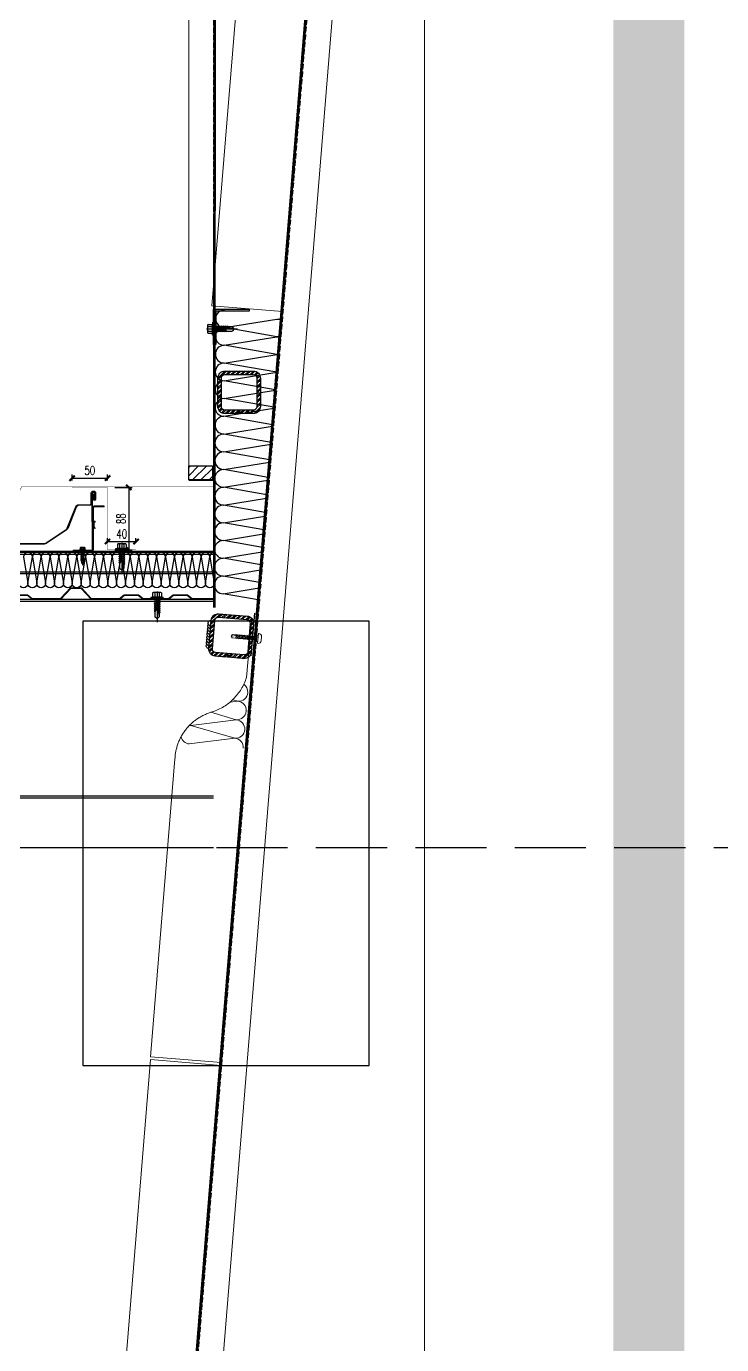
# Model space of a CAD drawing. Extents: x 220580 to 2027826, y -309201 to 71987.
# Drawn here: x 374376 to 375354, y -154280 to -152423 of the extents above; entities that cross this region are included whole.
import ezdxf
from ezdxf.enums import TextEntityAlignment as Align
from ezdxf.xclip import XClip

# ---------------------------------------------------------------- set-up
doc = ezdxf.new("R2010")
doc.units = 0
for name, pattern in [('CENTER', [2, 1.25, -0.25, 0.25, -0.25]), ('DASH', [0.35, 0.25, -0.1]), ('ZN-DASH', [0.35, 0.25, -0.1]), ('ZN-DOT', [0.25, 0, -0.25])]:
    doc.linetypes.add(name, pattern=pattern)
for name, color, linetype in [('!ZN4-配件-11', 11, 'Continuous'), ('!ZN5-钢材断面-2', 2, 'Continuous'), ('!ZN6-层高线-8', 8, 'ZN-DOT'), ('!ZN6-虚线-8', 8, 'ZN-DASH'), ('20剖面图$0$AS-WALL', 40, 'Continuous'), ('3索引', 3, 'Continuous'), ('A-AXIS-DP', 126, 'Continuous'), ('A-LIN-V', 9, 'Continuous'), ('AS-WALL', 40, 'Continuous'), ('BWM', 8, 'Continuous'), ('DIM', 173, 'Continuous'), ('Fill', 8, 'Continuous'), ('pj', 4, 'Continuous'), ('SEAMLOK75 - SHEET', 6, 'Continuous'), ('V900型压型底板', 190, 'Continuous'), ('ZX', 240, 'CENTER'), ('焊缝', 8, 'Continuous'), ('紧固件', 40, 'Continuous'), ('虹吸雨水斗', 6, 'Continuous')]:
    doc.layers.add(name, color=color, linetype=linetype)
doc.layers.add('0_INSULATION', color=252, linetype='Continuous', lineweight=9, transparency=0.2)
for name, color, linetype, lineweight in [('0_SCREW RIVET', 4, 'Continuous', 15), ('屋面板', 6, 'Continuous', 13), ('底板', 2, 'Continuous', 13), ('彩钢板', 6, 'Continuous', 15), ('粗', 7, 'Continuous', 50), ('防火岩棉', 252, 'Continuous', 13)]:
    doc.layers.add(name, color=color, linetype=linetype, lineweight=lineweight)
doc.layers.add('@ZN-型材编号（非打印层）', color=8, linetype='Continuous', plot=False)
doc.styles.add('DHTEXT-1', font='ROMANS.shx', dxfattribs={"width": 0.7, "bigfont": 'CHINESE.shx'})
doc.dimstyles.new('ZN200', dxfattribs={"dimscale": 200, "dimtxt": 2.5, "dimasz": 1.5, "dimexe": 1, "dimexo": 2, "dimgap": 0.9, "dimtad": 1, "dimdec": 0, "dimdsep": 46, "dimtxsty": 'DHTEXT-1', "dimblk": 'ARCHTICK', "dimcen": 2.5, "dimclrd": 173, "dimclre": 173, "dimclrt": 7, "dimazin": 2, "dimtfac": 1, "dimtdec": 0, "dimtix": 1, "dimtmove": 2, "dimatfit": 3, "dimfxl": 0, "dimtolj": 1, "dimtzin": 0, "dimarcsym": 0})
doc.dimstyles.new('ZN5', dxfattribs={"dimscale": 5, "dimtxt": 2.5, "dimasz": 1.5, "dimexe": 1, "dimexo": 2, "dimgap": 0.9, "dimtad": 1, "dimdec": 0, "dimdsep": 46, "dimtxsty": 'DHTEXT-1', "dimblk": 'ARCHTICK', "dimcen": 2.5, "dimclrd": 173, "dimclre": 173, "dimclrt": 7, "dimazin": 2, "dimtfac": 1, "dimtdec": 0, "dimtix": 1, "dimtmove": 2, "dimatfit": 3, "dimfxl": 0, "dimtolj": 1, "dimtzin": 0, "dimarcsym": 0})

# ---------------------------------------------------------------- blocks, each defined once
blk = doc.blocks.new('_ArchTick')
at = {"color": 0, "linetype": 'ByBlock', "const_width": 0.4}
blk.add_lwpolyline([(-0.5, -0.5), (0.5, 0.5)], dxfattribs=at)
blk = doc.blocks.new('*D848')
at = {"layer": 'Defpoints', "color": 0, "ltscale": 2, "transparency": 16777216}
for p in [(375182.5, -150779.4), (376072.9, -150779.4), (374411.4, -157079.4)]:
    blk.add_point(p, dxfattribs=at)
at = {"layer": 'DIM', "color": 173, "linetype": 'ByBlock', "lineweight": -2, "ltscale": 2, "transparency": 16777216}
for p, q in [((375582.5, -150779.4), (376272.9, -150779.4)), ((376072.9, -157079.4), (376072.9, -150779.4)), ((374811.4, -157079.4), (376272.9, -157079.4))]:
    blk.add_line(p, q, dxfattribs=at)
at = {"layer": 'DIM', "color": 173, "lineweight": -2, "ltscale": 2, "transparency": 16777216, "xscale": 300, "yscale": 300, "zscale": 300}
for p, rotation in [((376072.9, -150779.4), 90), ((376072.9, -157079.4), 270)]:
    blk.add_blockref('_ArchTick', p, dxfattribs=dict(at, rotation=rotation))
at = {"layer": 'DIM', "color": 7, "ltscale": 2, "transparency": 16777216, "insert": (375642.9, -153929.4), "char_height": 500, "attachment_point": 5, "rotation": 90, "style": 'DHTEXT-1'}
blk.add_mtext('\\A1;6300', dxfattribs=at)
blk = doc.blocks.new('A$C134259d2')
h = blk.add_hatch()
h.set_pattern_fill('ANSI31', color=256, scale=2.574546, style=0)
h.set_pattern_definition([(225, (34466.569, 41955.906), (5.7800201, -5.7800201), [])])
h.paths.add_polyline_path([(193, -2117.9), (226.4, -2117.9), (226.4, -2137.9), (193, -2137.9)])
at = {"layer": '!ZN6-虚线-8', "ltscale": 30}
blk.add_line((228.2, -2137.9), (228.2, -5.5), dxfattribs=at)
blk.add_lwpolyline([(193, -2117.9), (226.4, -2117.9), (226.4, -2137.9), (193, -2137.9)], close=True)
at = {"layer": '屋面板', "color": 8, "const_width": 0.7}
blk.add_lwpolyline([(228, -1756.7), (228, -1855.6)], close=True, dxfattribs=at)
at = {"layer": '彩钢板', "color": 1}
for p, q in [((193, -2137.9), (193, -5.5)), ((229, -2137.9), (229, -5.5)), ((193, -2137.9), (229, -2137.9))]:
    blk.add_line(p, q, dxfattribs=at)
at = {"layer": '防火岩棉', "color": 0, "const_width": 3.75}
blk.add_lwpolyline([(230.4, -6.9), (229, -2318)], dxfattribs=at)
blk = doc.blocks.new('*U1984')
at = {"layer": 'pj'}
for p, q in [((-4.4, 0.5), (-4.4, 0)), ((4.4, 0), (-4.4, 0)), ((-4.1, 0.8), (-3.1, 1)), ((4.1, 0.8), (-4.1, 0.8)), ((-3.1, 3.9), (-3.1, 1)), ((3.1, 1), (-3.1, 1)), ((2.3, 4.2), (-2.3, 4.2)), ((-2, 0.8), (-1.5, 1)), ((-1.5, 3.9), (-1.5, 1)), ((-1.5, 0), (-1.5, -1.6)), ((1.5, 3.9), (1.5, 1)), ((2.2, 0.8), (1.5, 1)), ((1.5, 0), (1.5, -1.1)), ((3.1, 3.9), (3.1, 1)), ((4.1, 0.8), (3.1, 1)), ((4.4, 0.5), (4.4, 0)), ((-2.1, -1.9), (2.1, -1.4)), ((-2.1, -1.9), (-1.5, -1.6)), ((-2.1, -1.9), (-1.5, -2.2)), ((-2.1, -3.3), (2.1, -2.8)), ((-2.1, -3.3), (-1.5, -3)), ((-2.1, -3.3), (-1.5, -3.6)), ((-2.1, -4.7), (2.1, -4.2)), ((-2.1, -4.7), (-1.5, -4.4)), ((-2.1, -4.7), (-1.5, -5)), ((-2.1, -6.1), (2.1, -5.6)), ((-2.1, -6.1), (-1.5, -5.8)), ((-2.1, -6.1), (-1.5, -6.4)), ((-2.1, -7.5), (2.1, -7)), ((-2.1, -7.5), (-1.5, -7.2)), ((-2.1, -7.5), (-1.5, -7.8)), ((-2.1, -8.9), (2.1, -8.4)), ((-2.1, -8.9), (-1.5, -8.6)), ((-2.1, -8.9), (-1.5, -9.2)), ((-2.1, -10.3), (2.1, -9.8)), ((-2.1, -10.3), (-1.5, -10)), ((-2.1, -10.3), (-1.5, -10.6)), ((-2.1, -11.7), (2.1, -11.2)), ((-2.1, -11.7), (-1.5, -11.4)), ((-2.1, -11.7), (-1.5, -12)), ((-2.1, -13.1), (-1.5, -12.8)), ((-2.1, -13.1), (-1.1, -13)), ((-2.1, -13.1), (-1.5, -13.4)), ((-1.5, -1.6), (1.5, -1.1)), ((-1.5, -2.2), (1.5, -1.7)), ((-1.5, -2.2), (-1.5, -3)), ((-1.5, -3), (1.5, -2.5)), ((-1.5, -3.6), (1.5, -3.1)), ((-1.5, -3.6), (-1.5, -4.4)), ((-1.5, -4.4), (1.5, -3.9)), ((-1.5, -5), (1.5, -4.5)), ((-1.5, -5), (-1.5, -5.8)), ((-1.5, -5.8), (1.5, -5.3)), ((-1.5, -6.4), (1.5, -5.9)), ((-1.5, -6.4), (-1.5, -7.2)), ((-1.5, -7.2), (1.5, -6.7)), ((-1.5, -7.8), (1.5, -7.3)), ((-1.5, -7.8), (-1.5, -8.6)), ((-1.5, -8.6), (1.5, -8.1)), ((-1.5, -9.2), (1.5, -8.7)), ((-1.5, -9.2), (-1.5, -10)), ((-1.5, -10), (1.5, -9.5)), ((-1.5, -10.6), (1.5, -10.1)), ((-1.5, -10.6), (-1.5, -11.4)), ((-1.5, -11.4), (1.5, -10.9)), ((-1.5, -12), (1.5, -11.5)), ((-1.5, -12), (-1.5, -12.8)), ((-1.5, -12.8), (-1, -12.7)), ((-1.5, -13.4), (-1.5, -17.2)), ((-1.5, -13.4), (-1.3, -13.4)), ((0, -18.6), (-1.5, -17.2)), ((0, -18.6), (1.5, -17.2)), ((0.6, -12.4), (1.5, -12.3)), ((0.7, -12.8), (2.1, -12.6)), ((0.7, -13), (1.5, -12.9)), ((0.7, -13.8), (1.5, -13.7)), ((0.7, -14.2), (2.1, -14)), ((0.7, -14.4), (1.5, -14.3)), ((1.5, -0.3), (1.5, -1.1)), ((2.1, -1.4), (1.5, -1.1)), ((2.1, -1.4), (1.5, -1.7)), ((1.5, -1.7), (1.5, -2.5)), ((2.1, -2.8), (1.5, -2.5)), ((2.1, -2.8), (1.5, -3.1)), ((1.5, -3.1), (1.5, -3.9)), ((2.1, -4.2), (1.5, -3.9)), ((2.1, -4.2), (1.5, -4.5)), ((1.5, -4.5), (1.5, -5.3)), ((2.1, -5.6), (1.5, -5.3)), ((2.1, -5.6), (1.5, -5.9)), ((1.5, -5.9), (1.5, -6.7)), ((2.1, -7), (1.5, -6.7)), ((2.1, -7), (1.5, -7.3)), ((1.5, -7.3), (1.5, -8.1)), ((2.1, -8.4), (1.5, -8.1)), ((2.1, -8.4), (1.5, -8.7)), ((1.5, -8.7), (1.5, -9.5)), ((2.1, -9.8), (1.5, -9.5)), ((2.1, -9.8), (1.5, -10.1)), ((1.5, -10.1), (1.5, -10.9)), ((2.1, -11.2), (1.5, -10.9)), ((2.1, -11.2), (1.5, -11.5)), ((1.5, -11.5), (1.5, -12.3)), ((2.1, -12.6), (1.5, -12.3)), ((2.1, -12.6), (1.5, -12.9)), ((1.5, -12.9), (1.5, -13.7)), ((2.1, -14), (1.5, -13.7)), ((2.1, -14), (1.5, -14.3)), ((1.5, -14.3), (1.5, -17.2))]:
    blk.add_line(p, q, dxfattribs=at)
blk.add_lwpolyline([(0, -18.6), (0.7, -14.4), (0.7, -12.7, 0.417657), (0.4, -12.4, 0.097062), (-1, -12.7), (-1.5, -13.8)], format="xyb", dxfattribs=at)
for centre, radius, start, end in [((-4.1, 0.5), 0.3, 90, 180), ((-2.3, 3.3), 0.951, 35.4009, 144.5991), ((0, 1), 3.2, 61.0594, 118.9406), ((2.3, 3.3), 0.951, 35.4009, 144.5991), ((4.1, 0.5), 0.3, 0, 90)]:
    blk.add_arc(centre, radius, start, end, dxfattribs=at)
at = {"layer": 'ZX', "ltscale": 0.2}
blk.add_line((0, 4.9), (0, -21), dxfattribs=at)
blk = doc.blocks.new('A$C06060CBF')
at = {"layer": '粗', "lineweight": -2}
for p, q in [((26.8, 41.2), (26.8, 82.1)), ((27.4, 41.2), (27.4, 82.1)), ((27.4, 2.3), (27.4, 61.4)), ((28.7, 59.5), (27.4, 59.5)), ((28.7, 2.3), (28.7, 61.4)), ((43.8, 63.6), (29.7, 63.6)), ((43.8, 62.4), (29.7, 62.4)), ((43.8, 62.4), (43.8, 63.6)), ((28.7, 41.2), (27.4, 41.2)), ((30.4, 42.2), (28, 40.8)), ((29.2, 40.8), (28.4, 40.3)), ((30.7, 41.6), (29.2, 40.8)), ((29.2, 33.8), (29.2, 40.3)), ((30.9, 41.1), (29.8, 40.4)), ((29.8, 33.8), (29.8, 40.3)), ((26.8, 33), (26.8, 28.9)), ((27.4, 33), (27.4, 28.9)), ((28.7, 33), (27.4, 33)), ((30.4, 32), (28, 33.3)), ((29.2, 33.4), (28.4, 33.9)), ((30.7, 32.5), (29.2, 33.4)), ((30.6, 33.3), (29.8, 33.7)), ((30.9, 33.1), (29.8, 33.7)), ((26.4, 1.2), (0, 1.2)), ((0, 0), (0, 1.2)), ((26.4, 0), (0, 0)), ((19.5, 0), (19.5, 1.2))]:
    blk.add_line(p, q, dxfattribs=at)
at = {"layer": '粗'}
blk.add_line((27.4, 28.9), (26.8, 28.9), dxfattribs=at)
at = {"layer": '粗', "linetype": 'DASH', "lineweight": -2}
for p, q in [((9.7, 1.2), (9.7, 0)), ((16.9, 1.2), (16.9, 0))]:
    blk.add_line(p, q, dxfattribs=at)
at = {"layer": '粗', "lineweight": -2}
blk.add_lwpolyline([(27.4, 82.1, -1), (29.9, 82.1), (29.9, 73.1), (30.5, 73.1), (30.5, 82.1, 1), (26.8, 82.1)], format="xyb", dxfattribs=at)
for centre, radius, start, end in [((29.7, 61.4), 2.25, 90, 180), ((29.7, 61.4), 1.02, 90, 180), ((27.8, 41.2), 1.02, 180, 300), ((27.8, 41.2), 0.41, 180, 300), ((29.9, 40.3), 0.717, 120, 180), ((29.9, 40.3), 0.102, 120, 180), ((30.6, 41.6), 0.627, 302.657, 103.9204), ((27.8, 33), 1.02, 60, 180), ((27.8, 33), 0.41, 60, 180), ((29.9, 33.8), 0.717, 180, 240), ((29.9, 33.8), 0.102, 180, 240), ((30.6, 32.6), 0.627, 256.0796, 57.343), ((26.4, 2.3), 1.02, 270, 0), ((26.4, 2.3), 2.25, 270, 0)]:
    blk.add_arc(centre, radius, start, end, dxfattribs=at)
at = {"layer": '紧固件', "xscale": -1.023999999801318, "yscale": 1.023999999801318, "zscale": 1.023999999801318}
blk.add_blockref('*U1984', (13.2, 1.2), dxfattribs=at)
blk = doc.blocks.new('*U976')
at = {"layer": 'pj'}
for p, q in [((-4.4, 0.45), (-4.4, 0)), ((4.4, 0), (-4.4, 0)), ((-4.1, 0.75), (-3.1, 1)), ((4.1, 0.75), (-4.1, 0.75)), ((-3.1, 3.85), (-3.1, 1)), ((3.1, 1), (-3.1, 1)), ((2.33, 4.25), (-2.33, 4.25)), ((-2.04, 0.75), (-1.55, 1)), ((-1.55, 3.85), (-1.55, 1)), ((-1.55, 0), (-1.55, -1.59)), ((1.55, 3.85), (1.55, 1)), ((2.15, 0.75), (1.55, 1)), ((1.55, 0), (1.55, -1.09)), ((3.1, 3.85), (3.1, 1)), ((4.1, 0.75), (3.1, 1)), ((4.4, 0.45), (4.4, 0)), ((-2.11, -1.9), (2.11, -1.4)), ((-2.11, -1.9), (-1.55, -1.59)), ((-2.11, -1.9), (-1.55, -2.21)), ((-2.11, -3.3), (2.11, -2.8)), ((-2.11, -3.3), (-1.55, -2.99)), ((-2.11, -3.3), (-1.55, -3.61)), ((-2.11, -4.7), (2.11, -4.2)), ((-2.11, -4.7), (-1.55, -4.39)), ((-2.11, -4.7), (-1.55, -5.01)), ((-2.11, -6.1), (2.11, -5.6)), ((-2.11, -6.1), (-1.55, -5.79)), ((-2.11, -6.1), (-1.55, -6.41)), ((-2.11, -7.5), (2.11, -7)), ((-2.11, -7.5), (-1.55, -7.19)), ((-2.11, -7.5), (-1.55, -7.81)), ((-2.11, -8.9), (-1.55, -8.59)), ((-2.11, -8.9), (-1.14, -8.78)), ((-2.11, -8.9), (-1.55, -9.21)), ((-1.55, -1.59), (1.55, -1.09)), ((-1.55, -2.21), (1.55, -1.71)), ((-1.55, -2.21), (-1.55, -2.99)), ((-1.55, -2.99), (1.55, -2.49)), ((-1.55, -3.61), (1.55, -3.11)), ((-1.55, -3.61), (-1.55, -4.39)), ((-1.55, -4.39), (1.55, -3.89)), ((-1.55, -5.01), (1.55, -4.51)), ((-1.55, -5.01), (-1.55, -5.79)), ((-1.55, -5.79), (1.55, -5.29)), ((-1.55, -6.41), (1.55, -5.91)), ((-1.55, -6.41), (-1.55, -7.19)), ((-1.55, -7.19), (1.55, -6.69)), ((-1.55, -7.81), (1.55, -7.31)), ((-1.55, -7.81), (-1.55, -8.59)), ((-1.55, -8.59), (-0.99, -8.49)), ((-1.55, -9.21), (-1.33, -9.17)), ((-1.55, -9.21), (-1.55, -13)), ((0.56, -8.24), (1.55, -8.09)), ((0.71, -8.55), (2.11, -8.4)), ((0.71, -8.83), (1.55, -8.71)), ((1.55, -0.31), (1.55, -1.09)), ((2.11, -1.4), (1.55, -1.09)), ((2.11, -1.4), (1.55, -1.71)), ((1.55, -1.71), (1.55, -2.49)), ((2.11, -2.8), (1.55, -2.49)), ((2.11, -2.8), (1.55, -3.11)), ((1.55, -3.11), (1.55, -3.89)), ((2.11, -4.2), (1.55, -3.89)), ((2.11, -4.2), (1.55, -4.51)), ((1.55, -4.51), (1.55, -5.29)), ((2.11, -5.6), (1.55, -5.29)), ((2.11, -5.6), (1.55, -5.91)), ((1.55, -5.91), (1.55, -6.69)), ((2.11, -7), (1.55, -6.69)), ((2.11, -7), (1.55, -7.31)), ((1.55, -7.31), (1.55, -8.09)), ((2.11, -8.4), (1.55, -8.09)), ((2.11, -8.4), (1.55, -8.71)), ((1.55, -8.71), (1.55, -9.49)), ((0, -14.4), (-1.55, -13)), ((0, -14.4), (1.55, -13)), ((0.71, -9.61), (1.55, -9.49)), ((0.71, -9.95), (2.11, -9.8)), ((0.71, -10.23), (1.55, -10.11)), ((2.11, -9.8), (1.55, -9.49)), ((2.11, -9.8), (1.55, -10.11)), ((1.55, -10.11), (1.55, -13))]:
    blk.add_line(p, q, dxfattribs=at)
blk.add_lwpolyline([(0, -14.4), (0.71, -10.23), (0.71, -8.5, 0.417657), (0.41, -8.2, 0.097062), (-0.99, -8.49), (-1.55, -9.6)], format="xyb", dxfattribs=at)
for centre, radius, start, end in [((-4.1, 0.45), 0.3, 90, 180), ((-2.33, 3.3), 0.951, 35.40086, 144.59914), ((0, 1.05), 3.2, 61.05941, 118.94059), ((2.33, 3.3), 0.951, 35.40086, 144.59914), ((4.1, 0.45), 0.3, 0, 90)]:
    blk.add_arc(centre, radius, start, end, dxfattribs=at)
at = {"layer": 'ZX', "ltscale": 0.2}
blk.add_line((0, 4.94), (0, -16.83), dxfattribs=at)
blk = doc.blocks.new('903092')
at = {"layer": 'A-AXIS-DP', "color": 2, "ltscale": 2800}
blk.add_lwpolyline([(1167543.6, 395881.2), (1167496.6, 395881.2), (1167496.6, 395834.2), (1167493.6, 395834.2), (1167493.6, 395884.2), (1167543.6, 395884.2)], close=True, dxfattribs=at)
at = {"layer": '屋面板', "color": 6, "const_width": 0.7}
blk.add_lwpolyline([(1167493.6, 395884.2), (1167493.6, 395634.2)], close=True, dxfattribs=at)
at = {"layer": '屋面板', "color": 6}
blk.add_lwpolyline([(1167182.9, 395570.5, 0.7, 0.7, 0), (1167192.9, 395570.5, 0.7, 0.7, 0), (1167223.6, 395634.2, 0.7, 0.7, 0), (1167493.6, 395634.2, 0.7, 0.7, 0), (1167223.6, 395634.2, 0, 0, 0)], format="xyseb", dxfattribs=at)
at = {"layer": '屋面板', "color": 2}
blk.add_lwpolyline([(1167294.4, 395632.8, 0.7, 0.7, 0), (1167344.4, 395632.8, 0.7, 0.7, 0), (1167344.4, 395545, 0.7, 0.7, 0), (1167344.4, 395632.8, 0, 0, 0)], format="xyseb", dxfattribs=at)
at = {"layer": '屋面板', "color": 2, "const_width": 0.7}
blk.add_lwpolyline([(1167344.4, 395545), (1167384.4, 395545)], dxfattribs=at)
at = {"layer": '紧固件', "xscale": 2, "yscale": 2, "zscale": 2, "rotation": 90}
blk.add_blockref('*U976', (1167493.6, 395856.4), dxfattribs=at)
at = {"layer": '紧固件', "xscale": 2, "yscale": 2, "zscale": 2}
blk.add_blockref('*U976', (1167364.4, 395545), dxfattribs=at)
blk = doc.blocks.new('*D813')
at = {"layer": 'Defpoints', "color": 0, "ltscale": 50, "transparency": 16777216}
for p in [(124344.9, -727205.3), (124394.9, -727192), (124394.9, -727205.3)]:
    blk.add_point(p, dxfattribs=at)
at = {"layer": '虹吸雨水斗', "color": 173, "linetype": 'ByBlock', "lineweight": -2, "ltscale": 50, "transparency": 16777216}
for p, q in [((124344.9, -727195.3), (124344.9, -727187)), ((124394.9, -727195.3), (124394.9, -727187)), ((124344.9, -727192), (124394.9, -727192))]:
    blk.add_line(p, q, dxfattribs=at)
at = {"layer": '虹吸雨水斗', "color": 173, "lineweight": -2, "ltscale": 50, "transparency": 16777216, "xscale": 7.5, "yscale": 7.5, "zscale": 7.5, "rotation": 180}
blk.add_blockref('_ArchTick', (124344.9, -727192), dxfattribs=at)
at = {"layer": '虹吸雨水斗', "color": 173, "lineweight": -2, "ltscale": 50, "transparency": 16777216, "xscale": 7.5, "yscale": 7.5, "zscale": 7.5}
blk.add_blockref('_ArchTick', (124394.9, -727192), dxfattribs=at)
at = {"layer": '虹吸雨水斗', "color": 7, "ltscale": 50, "transparency": 16777216, "insert": (124369.9, -727181.2), "char_height": 12.5, "attachment_point": 5, "style": 'DHTEXT-1'}
blk.add_mtext('50', dxfattribs=at)
blk = doc.blocks.new('*D814')
at = {"layer": 'Defpoints', "color": 0, "ltscale": 50, "transparency": 16777216}
for p in [(124394.9, -727205.3), (124394.9, -727293.1), (124424.7, -727293.1)]:
    blk.add_point(p, dxfattribs=at)
at = {"layer": '虹吸雨水斗', "color": 173, "linetype": 'ByBlock', "lineweight": -2, "ltscale": 50, "transparency": 16777216}
for p, q in [((124404.9, -727205.3), (124429.7, -727205.3)), ((124424.7, -727205.3), (124424.7, -727293.1)), ((124404.9, -727293.1), (124429.7, -727293.1))]:
    blk.add_line(p, q, dxfattribs=at)
at = {"layer": '虹吸雨水斗', "color": 173, "lineweight": -2, "ltscale": 50, "transparency": 16777216, "xscale": 7.5, "yscale": 7.5, "zscale": 7.5}
for p, rotation in [((124424.7, -727205.3), 90), ((124424.7, -727293.1), 270)]:
    blk.add_blockref('_ArchTick', p, dxfattribs=dict(at, rotation=rotation))
at = {"layer": '虹吸雨水斗', "color": 7, "ltscale": 50, "transparency": 16777216, "insert": (124413.9, -727249.2), "char_height": 12.5, "attachment_point": 5, "rotation": 90, "style": 'DHTEXT-1'}
blk.add_mtext('88', dxfattribs=at)
blk = doc.blocks.new('*D815')
at = {"layer": 'Defpoints', "color": 0, "ltscale": 50, "transparency": 16777216}
for p in [(124434.9, -727281.4), (124394.9, -727293.1), (124434.9, -727293.1)]:
    blk.add_point(p, dxfattribs=at)
at = {"layer": '虹吸雨水斗', "color": 173, "linetype": 'ByBlock', "lineweight": -2, "ltscale": 50, "transparency": 16777216}
for p, q in [((124394.9, -727283.1), (124394.9, -727276.4)), ((124394.9, -727281.4), (124434.9, -727281.4)), ((124434.9, -727283.1), (124434.9, -727276.4))]:
    blk.add_line(p, q, dxfattribs=at)
at = {"layer": '虹吸雨水斗', "color": 173, "lineweight": -2, "ltscale": 50, "transparency": 16777216, "xscale": 7.5, "yscale": 7.5, "zscale": 7.5, "rotation": 180}
blk.add_blockref('_ArchTick', (124394.9, -727281.4), dxfattribs=at)
at = {"layer": '虹吸雨水斗', "color": 173, "lineweight": -2, "ltscale": 50, "transparency": 16777216, "xscale": 7.5, "yscale": 7.5, "zscale": 7.5}
blk.add_blockref('_ArchTick', (124434.9, -727281.4), dxfattribs=at)
at = {"layer": '虹吸雨水斗', "color": 7, "ltscale": 50, "transparency": 16777216, "insert": (124414.9, -727270.6), "char_height": 12.5, "attachment_point": 5, "style": 'DHTEXT-1'}
blk.add_mtext('40', dxfattribs=at)
blk = doc.blocks.new('方管钢60x5')
at = {"layer": 'Fill'}
h = blk.add_hatch(dxfattribs=at)
h.set_pattern_fill('ANSI32', color=8, scale=0.5, style=0)
h.set_pattern_definition([(45, (-2913.3746, -800.701), (-3.367596, 3.367596), []), (45, (-2911.1295, -800.701), (-3.367596, 3.367596), [])])
edge = h.paths.add_edge_path(flags=16)
edge.add_line((-20, 25), (20, 25))
edge.add_arc((20, 20), 5, 0, 90, ccw=False)
edge.add_line((25, 20), (25, -20))
edge.add_arc((20, -20), 5, 270, 360, ccw=False)
edge.add_line((20, -25), (-20, -25))
edge.add_arc((-20, -20), 5, 180, 270, ccw=False)
edge.add_line((-25, -20), (-25, 20))
edge.add_arc((-20, 20), 5, 90, 180, ccw=False)
edge = h.paths.add_edge_path()
edge.add_line((-20, 30), (20, 30))
edge.add_arc((20, 20), 10, 0, 90, ccw=False)
edge.add_line((30, 20), (30, -20))
edge.add_arc((20, -20), 10, 270, 360, ccw=False)
edge.add_line((20, -30), (-20, -30))
edge.add_arc((-20, -20), 10, 180, 270, ccw=False)
edge.add_line((-30, -20), (-30, 20))
edge.add_arc((-20, 20), 10, 90, 180, ccw=False)
for points in [[(-20, 30), (20, 30, -0.414214), (30, 20), (30, -20, -0.414214), (20, -30), (-20, -30, -0.414214), (-30, -20), (-30, 20, -0.414214)], [(-20, 25), (20, 25, -0.414214), (25, 20), (25, -20, -0.414214), (20, -25), (-20, -25, -0.414214), (-25, -20), (-25, 20, -0.414214)]]:
    blk.add_lwpolyline(points, format="xyb", close=True)
at = {"layer": '@ZN-型材编号（非打印层）', "style": 'DHTEXT-1', "width": 0.7}
blk.add_text('60x5', height=2, dxfattribs=at).set_placement((-0.5, -28), align=Align.MIDDLE_CENTER)
blk = doc.blocks.new('*U1980')
at = {"layer": '!ZN5-钢材断面-2'}
blk.add_blockref('方管钢60x5', (0, 0), dxfattribs=at)
blk = doc.blocks.new('$紧固件$00000145')
at = {"layer": '0_SCREW RIVET'}
for p, q in [((-1.7, 9.4), (-1.7, 7.2)), ((-1.7, 6.7), (-1.7, 5)), ((-1.7, 4.5), (-1.7, 2.8)), ((-1.7, 2.3), (-1.7, 0.6)), ((-1.7, 0.1), (-1.7, -1.6)), ((2.8, 9.4), (2.8, 7.6)), ((2.8, 7.1), (2.8, 5.4)), ((2.8, 4.9), (2.8, 3.2)), ((2.8, 2.7), (2.8, 1)), ((2.8, 0.5), (2.8, -1.2)), ((-1.7, -2.1), (-1.7, -3.8)), ((-1.7, -4.3), (-1.7, -6)), ((-1.7, -6.5), (-1.7, -8.2)), ((-1.7, -8.7), (-1.7, -10.5)), ((-1.7, -11), (-1.7, -12.7)), ((-1.7, -13.2), (-1.7, -14.9)), ((-1.7, -15.4), (-1.7, -17.1)), ((-1.7, -17.6), (-1.7, -19.3)), ((2.8, -1.7), (2.8, -3.4)), ((2.8, -3.9), (2.8, -5.6)), ((2.8, -6.1), (2.8, -7.8)), ((2.8, -8.3), (2.8, -10.1)), ((2.8, -10.6), (2.8, -12.3)), ((2.8, -12.8), (2.8, -14.5)), ((2.8, -15), (2.8, -16.7)), ((2.8, -17.2), (2.8, -18.9)), ((-1.7, -19.8), (-1.7, -24.8)), ((-1.7, -24.8), (0.5, -26.6)), ((0.5, -26.6), (2.8, -24.8)), ((2.8, -19.4), (2.8, -24.8))]:
    blk.add_line(p, q, dxfattribs=at)
blk.add_lwpolyline([(-6.5, 12.1, -0.414214), (-2.5, 16.1), (3.5, 16.1, -0.414214), (7.5, 12.1), (7.5, 12.2), (7.5, 11.4), (-6.5, 11.4), (-6.5, 12.2)], format="xyb", close=True, dxfattribs=at)
for points in [[(-4, 11.4), (5, 11.4), (5, 9.4), (-4, 9.4)], [(-1.7, 6.7), (2.8, 7.1), (3.3, 7.4), (2.8, 7.6), (-1.7, 7.2), (-2.2, 6.9)], [(-1.7, 4.5), (2.8, 4.9), (3.3, 5.2), (2.8, 5.4), (-1.7, 5), (-2.2, 4.7)], [(-1.7, 2.3), (2.8, 2.7), (3.3, 3), (2.8, 3.2), (-1.7, 2.8), (-2.2, 2.5)], [(-1.7, 0.1), (2.8, 0.5), (3.3, 0.8), (2.8, 1), (-1.7, 0.6), (-2.2, 0.3)], [(-1.7, -2.1), (2.8, -1.7), (3.3, -1.4), (2.8, -1.2), (-1.7, -1.6), (-2.2, -1.9)], [(-1.7, -4.3), (2.8, -3.9), (3.3, -3.6), (2.8, -3.4), (-1.7, -3.8), (-2.2, -4.1)], [(-1.7, -6.5), (2.8, -6.1), (3.3, -5.8), (2.8, -5.6), (-1.7, -6), (-2.2, -6.3)], [(-1.7, -8.7), (2.8, -8.3), (3.3, -8.1), (2.8, -7.8), (-1.7, -8.2), (-2.2, -8.5)], [(-1.7, -11), (2.8, -10.6), (3.3, -10.3), (2.8, -10.1), (-1.7, -10.5), (-2.2, -10.7)], [(-1.7, -13.2), (2.8, -12.8), (3.3, -12.5), (2.8, -12.3), (-1.7, -12.7), (-2.2, -13)], [(-1.7, -15.4), (2.8, -15), (3.3, -14.7), (2.8, -14.5), (-1.7, -14.9), (-2.2, -15.2)], [(-1.7, -17.6), (2.8, -17.2), (3.3, -16.9), (2.8, -16.7), (-1.7, -17.1), (-2.2, -17.4)]]:
    blk.add_lwpolyline(points, close=True, dxfattribs=at)
for points in [[(0.5, -26.6), (1.9, -18), (2.5, -19.4), (2.5, -19.4), (2.8, -19.9)], [(1.7, -19), (-1.7, -19.3), (-2.2, -19.6), (-1.7, -19.8), (1.6, -19.5)], [(2.3, -18.9), (2.8, -18.9), (3.3, -19.1), (2.8, -19.4), (2.5, -19.4)]]:
    blk.add_lwpolyline(points, dxfattribs=at)
blk = doc.blocks.new('*U835')
at = {"layer": '0_INSULATION'}
for p, q in [((114761.39, -53978.93), (114792.96, -53985.48)), ((114792.96, -53985.48), (114764.45, -53991.41)), ((114766.55, -53993.11), (114792.96, -53998.59)), ((114792.96, -53998.59), (114781.19, -54001.04)), ((114792.98, -54103.48), (114787.53, -54104.61)), ((114789.32, -54102.72), (114792.98, -54103.48)), ((114774.8, -54112.82), (114792.98, -54116.59)), ((114792.98, -54116.59), (114761.42, -54123.15)), ((114761.42, -54123.15), (114792.98, -54129.7)), ((114792.98, -54129.7), (114761.42, -54136.27))]:
    blk.add_line(p, q, dxfattribs=at)
blk.add_lwpolyline([(114802.18, -53511.83), (114802.18, -54429.26), (114752.18, -54429.26), (114752.18, -54147.49, -0.323318), (114775.68, -54112.49, 0.242761), (114797.68, -54086.41), (114798.06, -54026.96, 0.256774), (114775.68, -53998.09, -0.323318), (114752.18, -53963.09), (114752.18, -53511.83)], format="xyb", close=True, dxfattribs=at)
at = {"layer": '0_INSULATION', "extrusion": (0, 0, -1)}
for centre, start_param, end_param in [((114761.39, -53985.49), 5.406397, 6.283185), ((114792.95, -53978.93), 1.570796, 3.141593), ((114792.96, -53992.04), 0, 1.570796), ((114792.96, -53992.04), 1.570796, 3.141593), ((114792.96, -54005.15), 0, 1.570796), ((114792.96, -54005.15), 1.570796, 3.141593), ((114792.96, -54018.26), 0, 1.570796), ((114792.96, -54018.26), 1.570796, 2.416555), ((114792.98, -54096.93), 0.524657, 1.570796), ((114792.98, -54096.93), 1.570796, 3.141593), ((114792.98, -54110.04), 0, 1.570796), ((114792.98, -54110.04), 1.570796, 3.141593), ((114761.41, -54116.6), 3.141593, 3.269368), ((114792.98, -54123.15), 0, 1.570796), ((114761.42, -54129.71), 3.141593, 4.407145), ((114761.42, -54129.71), 6.139662, 6.283185), ((114792.98, -54123.15), 1.570796, 3.141593), ((114792.98, -54136.26), 0, 1.570796)]:
    blk.add_ellipse(centre, major_axis=(0, 6.56), ratio=0.988253, start_param=start_param, end_param=end_param, dxfattribs=at)
blk = doc.blocks.new('*U611')
at = {"layer": '0_INSULATION'}
for p, q in [((114761.39, -53978.93), (114792.96, -53985.48)), ((114792.96, -53985.48), (114764.45, -53991.41)), ((114766.55, -53993.11), (114792.96, -53998.59)), ((114792.96, -53998.59), (114781.19, -54001.04)), ((114792.98, -54103.48), (114787.53, -54104.61)), ((114789.32, -54102.72), (114792.98, -54103.48)), ((114774.8, -54112.82), (114792.98, -54116.59)), ((114792.98, -54116.59), (114761.42, -54123.15)), ((114761.42, -54123.15), (114792.98, -54129.7)), ((114792.98, -54129.7), (114761.42, -54136.27))]:
    blk.add_line(p, q, dxfattribs=at)
blk.add_lwpolyline([(114802.18, -53758.14), (114802.18, -54358.14), (114752.18, -54358.14), (114752.18, -54147.49, -0.323318), (114775.68, -54112.49, 0.242761), (114797.68, -54086.41), (114798.06, -54026.96, 0.256774), (114775.68, -53998.09, -0.323318), (114752.18, -53963.09), (114752.18, -53758.14)], format="xyb", close=True, dxfattribs=at)
at = {"layer": '0_INSULATION', "extrusion": (0, 0, -1)}
for centre, start_param, end_param in [((114761.39, -53985.49), 5.406397, 6.283185), ((114792.95, -53978.93), 1.570796, 3.141593), ((114792.96, -53992.04), 0, 1.570796), ((114792.96, -53992.04), 1.570796, 3.141593), ((114792.96, -54005.15), 0, 1.570796), ((114792.96, -54005.15), 1.570796, 3.141593), ((114792.96, -54018.26), 0, 1.570796), ((114792.96, -54018.26), 1.570796, 2.416555), ((114792.98, -54096.93), 0.524657, 1.570796), ((114792.98, -54096.93), 1.570796, 3.141593), ((114792.98, -54110.04), 0, 1.570796), ((114792.98, -54110.04), 1.570796, 3.141593), ((114761.41, -54116.6), 3.141593, 3.269368), ((114792.98, -54123.15), 0, 1.570796), ((114761.42, -54129.71), 3.141593, 4.407145), ((114761.42, -54129.71), 6.139662, 6.283185), ((114792.98, -54123.15), 1.570796, 3.141593), ((114792.98, -54136.26), 0, 1.570796)]:
    blk.add_ellipse(centre, major_axis=(0, 6.56), ratio=0.988253, start_param=start_param, end_param=end_param, dxfattribs=at)
blk = doc.blocks.new('A$C4b170b85')
at = {"color": 1, "ltscale": 10}
blk.add_line((-1397, 417.4), (278.8, 417.4), dxfattribs=at)
at = {"color": 3, "ltscale": 10}
for p, q in [((-1397, 415.9), (278.8, 415.9)), ((-1397, 413.4), (278.8, 413.4)), ((-1397, 388.4), (278.8, 388.4)), ((-1397, 385.9), (278.8, 385.9))]:
    blk.add_line(p, q, dxfattribs=at)
at = {"color": 6, "ltscale": 10}
for p, q in [((-1397, 350), (278.8, 350)), ((-1397, 347), (278.8, 347)), ((-1397, 73), (278.8, 73)), ((-1397, 70), (278.8, 70))]:
    blk.add_line(p, q, dxfattribs=at)
at = {"layer": 'A-LIN-V'}
blk.add_line((-600, 0), (278.8, 0), dxfattribs=at)
at = {"layer": 'AS-WALL'}
blk.add_line((243.8, 517.7), (278.8, 517.7), dxfattribs=at)
at = {"layer": 'BWM'}
blk.add_lwpolyline([(278.8, 415.8, 0.364496), (273.7, 409.6), (279.9, 372.2, -1), (267.4, 372.2), (273.7, 409.6, 1), (261.2, 409.6), (267.4, 372.2, -1), (254.9, 372.2), (261.2, 409.6, 1), (248.7, 409.6), (254.9, 372.2, -1), (242.4, 372.2), (248.7, 409.6, 1), (236.2, 409.6), (242.4, 372.2, -1), (229.9, 372.2), (236.2, 409.6, 1), (223.7, 409.6), (229.9, 372.2, -1), (217.4, 372.2), (223.7, 409.6, 1), (211.2, 409.6), (217.4, 372.2, -1), (204.9, 372.2), (211.2, 409.6, 1), (198.7, 409.6), (204.9, 372.2, -1), (192.4, 372.2), (198.7, 409.6, 1), (186.2, 409.6), (192.4, 372.2, -1), (179.9, 372.2), (186.2, 409.6, 1), (173.7, 409.6), (179.9, 372.2, -1), (167.4, 372.2), (173.7, 409.6, 1), (161.2, 409.6), (167.4, 372.2, -1), (154.9, 372.2), (161.2, 409.6, 1), (148.7, 409.6), (154.9, 372.2, -1), (142.4, 372.2), (148.7, 409.6, 1), (136.2, 409.6), (142.4, 372.2, -1), (129.9, 372.2), (136.2, 409.6, 1), (123.7, 409.6), (129.9, 372.2, -1), (117.4, 372.2), (123.7, 409.6, 1), (111.2, 409.6), (117.4, 372.2, -1), (104.9, 372.2), (111.2, 409.6, 1), (98.7, 409.6), (104.9, 372.2, -1), (92.4, 372.2), (98.7, 409.6, 1), (86.2, 409.6), (92.4, 372.2, -1), (79.9, 372.2), (86.2, 409.6, 1), (73.7, 409.6), (79.9, 372.2, -1), (67.4, 372.2), (73.7, 409.6, 1), (61.2, 409.6), (67.4, 372.2, -1), (54.9, 372.2), (61.2, 409.6, 1), (48.7, 409.6), (54.9, 372.2, -1), (42.4, 372.2), (48.7, 409.6, 1), (36.2, 409.6), (42.4, 372.2, -1), (29.9, 372.2), (36.2, 409.6, 1), (23.7, 409.6), (29.9, 372.2, -1), (17.4, 372.2), (23.7, 409.6, 1), (11.2, 409.6), (17.4, 372.2, -1), (4.9, 372.2)], format="xyb", dxfattribs=at)
at = {"layer": 'SEAMLOK75 - SHEET'}
blk.add_lwpolyline([(-126, 428.1), (40.5, 428.1, 0.149451), (42.8, 428.8), (71.3, 448.1, 0.149451), (72.8, 449.9), (85, 480, -0.305731), (89.3, 482.9), (104.6, 482.9, 0.414214), (106.6, 484.9), (106.6, 499.4, -0.414214), (109.3, 502.1), (110, 502.1, -0.414214), (112.7, 499.4), (112.7, 490.1, -1), (110, 490.1), (110, 498), (110.7, 498), (110.7, 490.1, 1), (112, 490.1), (112, 499.4, 0.414214), (110, 501.4), (109.3, 501.4, 0.414214), (107.3, 499.4), (107.3, 484.9, -0.414214), (104.6, 482.2), (89.3, 482.2, 0.305731), (85.6, 479.7), (73.5, 449.6, -0.149451), (71.7, 447.5), (43.2, 428.2, -0.149451), (40.5, 427.4), (-126, 427.4)], format="xyb", dxfattribs=at)
at = {"layer": '底板', "color": 2}
blk.add_lwpolyline([(-3.1, 355.9), (17.1, 355.9), (23.6, 350.9), (63.4, 350.9), (77.4, 365.9), (92.7, 365.9), (106.7, 350.9), (146.4, 350.9), (152.9, 355.9), (173.1, 355.9), (179.6, 350.9), (215.4, 350.9), (221.9, 355.9), (242.1, 355.9), (248.6, 350.9), (278.8, 350.9)], dxfattribs=at)
at = {"layer": '底板', "color": 4}
for points in [[(-3, 355.6), (17, 355.6), (23.5, 350.6), (63.5, 350.6), (77.5, 365.6), (92.5, 365.6), (106.5, 350.6), (146.5, 350.6), (153, 355.6), (173, 355.6), (179.5, 350.6), (215.5, 350.6), (222, 355.6), (242, 355.6), (248.5, 350.6), (278.8, 350.6)], [(-2.8, 355), (16.8, 355), (23.3, 350), (63.8, 350), (77.8, 365), (92.3, 365), (106.3, 350), (146.7, 350), (153.2, 355), (172.8, 355), (179.3, 350), (215.7, 350), (222.2, 355), (241.8, 355), (248.3, 350), (278.8, 350)]]:
    blk.add_lwpolyline(points, dxfattribs=at)
at = {"layer": 'A-AXIS-DP'}
blk.add_blockref('903092', (-1167214.8, -395125.7), dxfattribs=at)
at = {"layer": 'V900型压型底板'}
blk.add_blockref('A$C06060CBF', (81, 417.4), dxfattribs=at)
at = {"layer": '紧固件', "xscale": 2, "yscale": 2, "zscale": 2}
blk.add_blockref('*U976', (199.2, 350.9), dxfattribs=at)
at = {"layer": '虹吸雨水斗', "ltscale": 50}
for p1, p2, distance, picture, middle in [((79.6, 507.1), (129.6, 507.1), 13.3, '*D813', (104.6, 531.2)), ((129.6, 507.1), (129.6, 419.3), 29.7, '*D814', (148.6, 463.2)), ((129.6, 419.3), (169.6, 419.3), 11.7, '*D815', (149.6, 441.8))]:
    dim = blk.add_aligned_dim(p1=p1, p2=p2, distance=distance, dimstyle='ZN5', dxfattribs=at)
    dim.commit()
    dim.dimension.update_dxf_attribs({"geometry": picture, "text_midpoint": middle, "insert": (-124265.3, 727712.4)})

msp = doc.modelspace()

# ---------------------------------------------------------------- linework, layer by layer
at = {"layer": '!ZN6-层高线-8', "linetype": 'DASH', "ltscale": 400}
msp.add_line((372963.2, -153579.4), (380963.3, -153579.4), dxfattribs=at)
at = {"layer": '!ZN6-虚线-8', "ltscale": 30}
msp.add_line((374394, -157035.5), (374900.8, -150814.6), dxfattribs=at)
at = {"layer": '20剖面图$0$AS-WALL', "ltscale": 1000}
msp.add_line((374696.6, -153249.4), (374691.7, -153309.4), dxfattribs=at)
at = {"layer": '3索引', "linetype": 'DASH', "ltscale": 1000, "const_width": 100}
msp.add_lwpolyline([(373966.9, -150543.4), (375052, -150543.4, -0.414214), (375252, -150743.4), (375252, -154499.7, -0.414214), (375052, -154699.7), (373966.9, -154699.7, -0.414214), (373766.9, -154499.7), (373766.9, -150743.4, -0.414214)], format="xyb", close=True, dxfattribs=at)
at = {"layer": 'Fill'}
for points in [[(374654.4, -152821.9, 1), (374654.3, -152846.9), (374728.3, -152834.9, -0.117575), (374733.9, -152836.3, -0.117575)], [(374732.1, -152859.3, -0.078951), (374728.2, -152859.9), (374654.3, -152846.9, 1), (374654.1, -152871.9), (374728.2, -152859.9, -0.077004), (374732, -152860.5, -0.077004)], [(374730, -152884.8, -0.038621), (374728.1, -152884.9), (374654.1, -152871.9, 1), (374654, -152896.9), (374728.1, -152884.9, -0.038164), (374730, -152885.1)], [(374727.9, -152909.9), (374654, -152896.9, 1), (374653.9, -152921.9), (374727.9, -152909.9)], [(374725.9, -152934.6), (374653.9, -152921.9, 1), (374653.8, -152946.9), (374725.9, -152935.2)], [(374723.9, -152959.2), (374653.8, -152946.9, 1), (374653.7, -152971.9), (374723.8, -152960.5)], [(374721.9, -152983.9), (374653.7, -152971.9, 1), (374653.5, -152996.9), (374721.7, -152985.8)], [(374719.9, -153008.6), (374653.5, -152996.9, 1), (374653.4, -153021.9), (374719.7, -153011.2)], [(374717.9, -153033.2), (374653.4, -153021.9, 1), (374653.3, -153046.9), (374717.6, -153036.5)], [(374715.9, -153057.9), (374653.3, -153046.9, 1), (374653.2, -153071.9), (374715.6, -153061.8)], [(374713.9, -153082.6), (374653.2, -153071.9, 1), (374653.1, -153096.9), (374713.5, -153087.1)], [(374711.9, -153107.2), (374653.1, -153096.9, 1), (374652.9, -153121.9), (374711.4, -153112.4)], [(374709.8, -153131.9), (374652.9, -153121.9, 1), (374652.8, -153146.9), (374709.4, -153137.7)], [(374707.8, -153156.6), (374652.8, -153146.9, 1), (374652.7, -153171.9), (374707.3, -153163)], [(374705.8, -153181.2), (374652.7, -153171.9, 1), (374652.6, -153196.9), (374705.2, -153188.4)], [(374703.8, -153205.9), (374652.6, -153196.9, 1), (374652.5, -153221.9), (374703.2, -153213.7)]]:
    msp.add_lwpolyline(points, format="xyb", dxfattribs=at)
msp.add_lwpolyline([(374701.8, -153230.6), (374652.5, -153221.9)], dxfattribs=at)
at = {"layer": '彩钢板', "color": 1}
for p, q in [((374393.2, -157035.5), (374900, -150814.6)), ((374429.1, -157038.4), (374936.1, -150814.6))]:
    msp.add_line(p, q, dxfattribs=at)
at = {"layer": '彩钢板', "color": 8}
msp.add_line((374936, -150815.5), (374936, -165271.1), dxfattribs=at)
at = {"layer": '焊缝', "ltscale": 40}
msp.add_lwpolyline([(374632.4, -153299.1, -0.57735), (374629.4, -153292.8, 0.267949), (374632.7, -153295.1, -0.57735), (374629.7, -153288.8, 0.267949), (374633, -153291.1, -0.57735), (374630, -153284.8, 0.267949), (374633.3, -153287.1, -0.57735), (374630.4, -153280.8, 0.267949), (374633.7, -153283.1, -0.57735), (374630.7, -153276.8, 0.267949), (374634, -153279.1, -0.57735), (374631, -153272.9, 0.267949), (374634.3, -153275.1, -0.57735), (374631.4, -153268.9, 0.267949), (374634.6, -153271.1, -0.57735), (374631.7, -153264.9, 0.267949), (374635, -153267.2, -1), (374635.6, -153259.2, -1)], format="xyb", dxfattribs=at)
at = {"layer": '防火岩棉', "color": 0, "const_width": 3.75}
msp.add_lwpolyline([(374391.8, -157035.4), (374898.6, -150814.6)], dxfattribs=at)

# ---------------------------------------------------------------- block references
at = {"layer": '!ZN4-配件-11'}
msp.add_blockref('*U1980', (374675, -152938.1), dxfattribs=at)
at = {"layer": '!ZN4-配件-11', "rotation": 355.3103279645174}
msp.add_blockref('*U1980', (374663.9, -153281.6), dxfattribs=at)
at = {"ltscale": 40}
for name, p in [('A$C134259d2', (374411, -150923.7)), ('A$C4b170b85', (374360.2, -153579.4))]:
    msp.add_blockref(name, p, dxfattribs=at)
at = {"xscale": 2, "yscale": 2, "zscale": 2, "rotation": 355.3425956008955}
for name, p in [('*U835', (154729.1, -25681.8, 0)), ('*U611', (154533.6, -28081.8, 0))]:
    msp.add_blockref(name, p, dxfattribs=at)
ref = msp.add_blockref('*U611', (154631.4, -26881.8, 0), dxfattribs=dict(xscale=2, yscale=2, zscale=2, rotation=355.3425956008955))
XClip(ref).set_block_clipping_path([(114705.0644225496, -54368.0385739997), (114905.9726479614, -54351.6712734481), (114880.567207212, -54039.8200918404), (114679.6589818003, -54056.187392392)])
at = {"xscale": -1, "rotation": 265.3103279645784}
msp.add_blockref('$紧固件$00000145', (374690.2, -153284.3), dxfattribs=at)

# ---------------------------------------------------------------- dimensions: what is measured, and where the dimension line sits
at = {"layer": 'DIM', "ltscale": 2}
dim = msp.add_linear_dim(base=(376072.9, -150779.4), p1=(374411.4, -157079.4), p2=(375182.5, -150779.4), angle=90, dimstyle='ZN200', dxfattribs=at)
dim.commit()
dim.dimension.update_dxf_attribs({"geometry": '*D848', "text_midpoint": (375642.9, -153929.4)})

doc.saveas('drawing.dxf')
